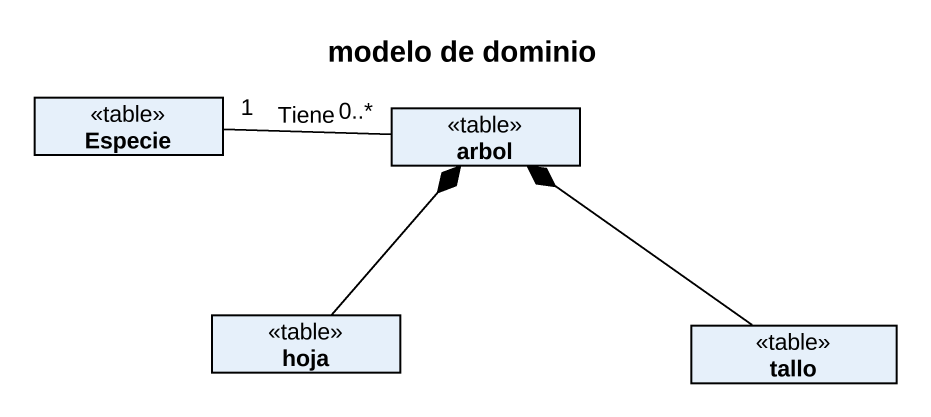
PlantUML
@startuml
title modelo de dominio
hide circle
hide empty members
class Especie <<table>>
class arbol <<table>>
class hoja <<table>>
class tallo <<table>>
Especie "1" -right- "0..*" arbol : Tiene
hoja -up-* arbol
tallo -up-* arbol
@enduml
